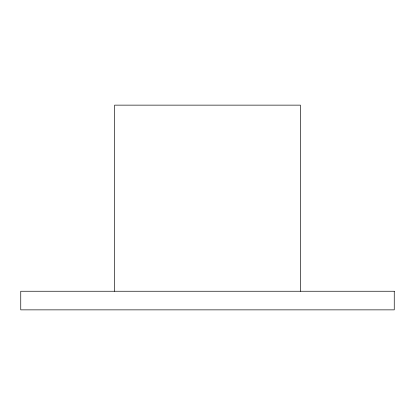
<?xml version="1.0" encoding="UTF-8"?>
<svg xmlns="http://www.w3.org/2000/svg" width="415" height="415" viewBox="0 0 415 415"><rect width="100%" height="100%" fill="white"/><g stroke="black" fill="none" stroke-linecap="round" stroke-linejoin="round"><path stroke-width="0.62" d="M300.393 291.247L300.393 105.14L114.607 105.14L114.607 291.247M394.25 291.247L20.75 291.247L20.75 309.86L394.25 309.86L394.25 291.247"/></g></svg>
